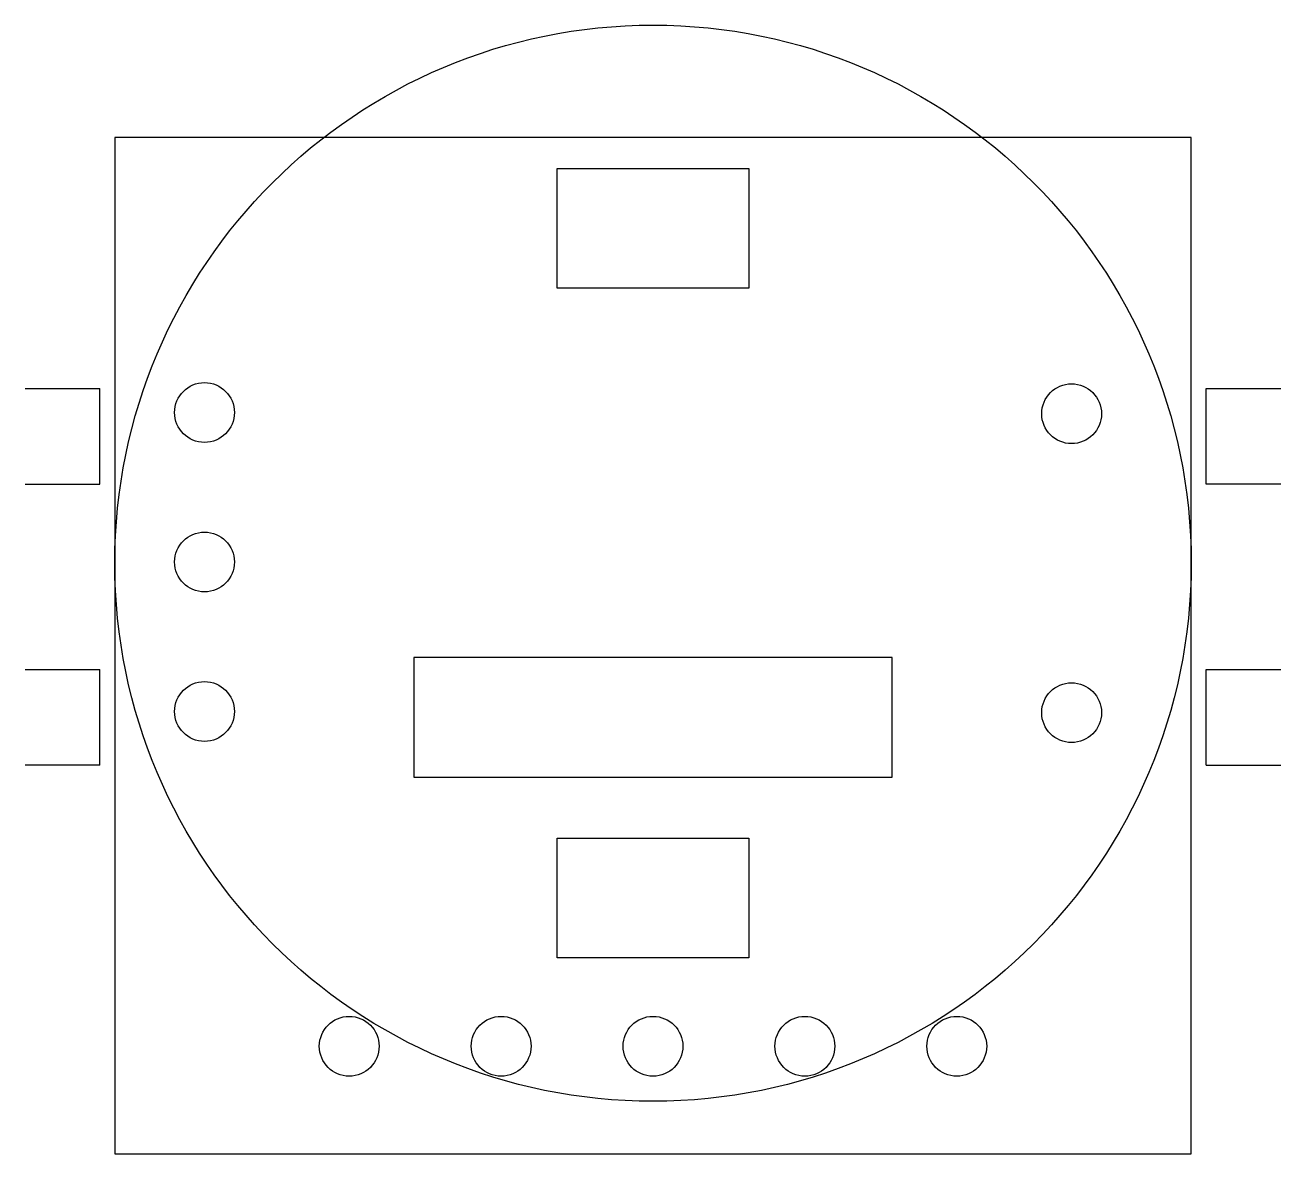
# Model space of a CAD drawing. Header units: millimetres. Extents: x 147.3 to 168.3, y 23.5 to 42.4.
import ezdxf

# ---------------------------------------------------------------- set-up
doc = ezdxf.new("R2010")
doc.units = ezdxf.units.MM
doc.layers.get('0').update_dxf_attribs({"linetype": 'CONTINUOUS'})

msp = doc.modelspace()

# ---------------------------------------------------------------- linework, layer by layer
for p, q in [((166.825, 40.5), (148.825, 40.5)), ((148.825, 40.5), (148.825, 23.5)), ((166.825, 23.5), (166.825, 40.5)), ((147.325, 36.3), (148.575, 36.3)), ((148.575, 34.7), (148.575, 36.3)), ((167.075, 36.3), (168.325, 36.3)), ((167.075, 34.7), (167.075, 36.3)), ((147.325, 34.7), (148.575, 34.7)), ((168.325, 34.7), (167.075, 34.7)), ((153.825, 31.8), (153.825, 29.8)), ((161.825, 31.8), (153.825, 31.8)), ((161.825, 29.8), (161.825, 31.8)), ((147.325, 31.6), (148.575, 31.6)), ((148.575, 30), (148.575, 31.6)), ((167.075, 31.6), (168.325, 31.6)), ((167.075, 30), (167.075, 31.6)), ((148.575, 30), (147.325, 30)), ((167.075, 30), (168.325, 30)), ((153.825, 29.8), (161.825, 29.8)), ((148.825, 23.5), (166.825, 23.5))]:
    msp.add_line(p, q)
for points in [[(156.225, 39.98), (159.425, 39.98), (159.425, 37.98), (156.225, 37.98)], [(159.425, 26.78), (156.225, 26.78), (156.225, 28.78), (159.425, 28.78)]]:
    msp.add_lwpolyline(points, close=True)
for centre, radius in [((157.825, 33.38), 9), ((150.325, 35.9), 0.5), ((164.825, 35.88), 0.5), ((150.325, 33.4), 0.5), ((150.325, 30.9), 0.5), ((164.825, 30.88), 0.5), ((152.745, 25.3), 0.5), ((155.285, 25.3), 0.5), ((157.825, 25.3), 0.5), ((160.365, 25.3), 0.5), ((162.905, 25.3), 0.5)]:
    msp.add_circle(centre, radius)

doc.saveas('drawing.dxf')
